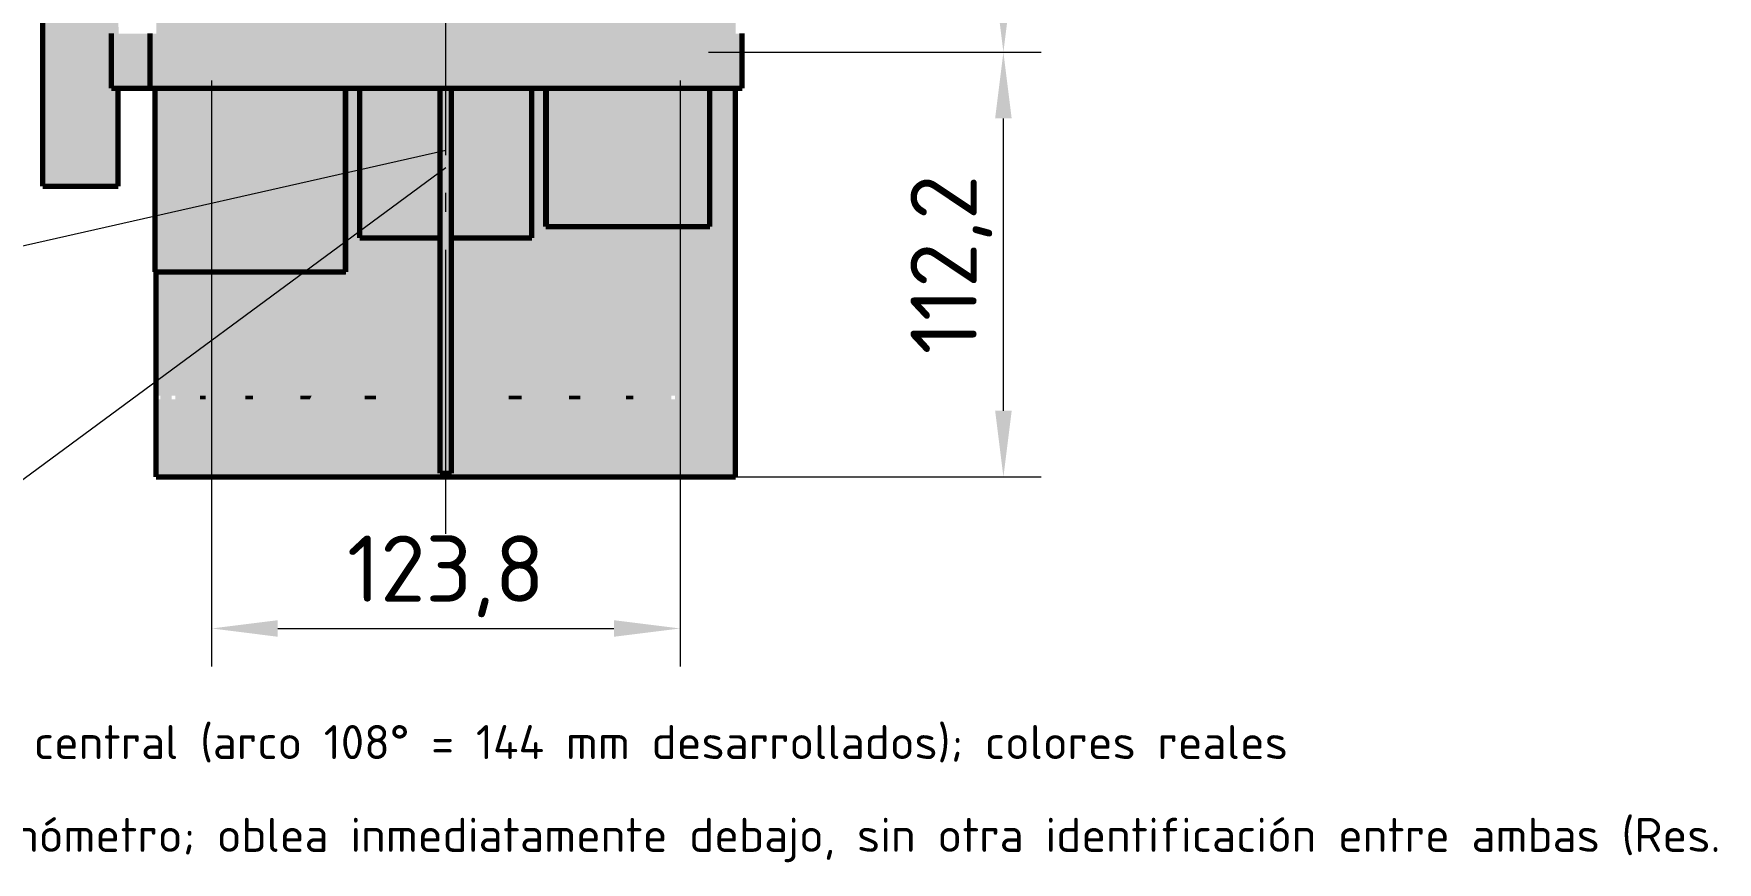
# Model space of a CAD drawing. Header units: millimetres. Extents: x 0 to 2382, y 0 to 420.
# Drawn here: x 2156.1 to 2245.1, y 208.7 to 252.4 of the extents above; entities that cross this region are included whole.
import ezdxf
from ezdxf.enums import TextEntityAlignment as Align

# ---------------------------------------------------------------- set-up
doc = ezdxf.new("R2010")
doc.units = ezdxf.units.MM
doc.linetypes.add('IRAM-F-TRAZO-PUNTO', pattern=[20, 15, -2, 1, -2])
for name, color, linetype, lineweight in [('01-VISIBLE', 7, 'CONTINUOUS', 70), ('03-EJE', 1, 'IRAM-F-TRAZO-PUNTO', 18), ('04-COTA', 3, 'CONTINUOUS', 18), ('06-TEXTO', 7, 'CONTINUOUS', 25), ('08-FINA', 5, 'CONTINUOUS', 18), ('13-GRAFICA', 30, 'CONTINUOUS', 18)]:
    doc.layers.add(name, color=color, linetype=linetype, lineweight=lineweight)
doc.styles.add('ISO3098', font='isocpeur.ttf')
doc.dimstyles.new('FLAMA-IRAM', dxfattribs={"dimtxt": 3.5, "dimasz": 3.5, "dimexe": 2, "dimexo": 1.5, "dimgap": 1, "dimtad": 1, "dimdec": 1, "dimtxsty": 'ISO3098', "dimblk": 'IRAM_FLECHA', "dimblk1": 'IRAM_FLECHA', "dimblk2": 'IRAM_FLECHA', "dimcen": 2.5, "dimclrd": 256, "dimclre": 256, "dimclrt": 256, "dimazin": 3, "dimtfac": 1, "dimtmove": 0, "dimatfit": 3, "dimlwd": 18, "dimlwe": 18})

# ---------------------------------------------------------------- blocks, each defined once
blk = doc.blocks.new('IRAM_FLECHA')
blk.add_solid([(0, 0), (-1, 0.125), (-1, -0.125)])

msp = doc.modelspace()

# ---------------------------------------------------------------- hatches: boundary and pattern name
at = {"layer": '08-FINA'}
h = msp.add_hatch(color=7, dxfattribs=at)
h.dxf.hatch_style = 1
h.paths.add_polyline_path([(2177.918, 246.231), (2175.391, 246.072), (2175.567, 245.292)])
h = msp.add_hatch(color=7, dxfattribs=at)
h.dxf.hatch_style = 1
h.paths.add_polyline_path([(2177.918, 245.331), (2175.668, 244.17), (2176.143, 243.526)])
at = {"layer": '13-GRAFICA', "true_color": 0xffffff}
h = msp.add_hatch(color=7, dxfattribs=at)
h.dxf.hatch_style = 1
h.paths.add_polyline_path([(2162.628, 252.4), (2162.628, 281.8), (2193.228, 281.8), (2193.228, 252.4)])
at = {"layer": '13-GRAFICA', "true_color": 0x202020}
h = msp.add_hatch(color=7, dxfattribs=at)
h.dxf.hatch_style = 1
h.paths.add_polyline_path([(2156.628, 244.4), (2156.628, 256.4), (2156.728, 256.4), (2156.728, 259.1), (2160.528, 259.1), (2160.628, 252.4), (2160.228, 252.4), (2160.228, 249.5), (2160.628, 249.5), (2160.628, 244.4)])
h = msp.add_hatch(color=7, dxfattribs=at)
h.dxf.hatch_style = 1
h.paths.add_polyline_path([(2160.228, 249.5), (2160.228, 252.4), (2193.628, 252.4), (2193.628, 249.5)])
at = {"layer": '13-GRAFICA', "true_color": 0xffffff}
h = msp.add_hatch(color=7, dxfattribs=at)
h.dxf.hatch_style = 1
h.paths.add_polyline_path([(2162.628, 239.8), (2162.628, 249.5), (2172.628, 249.5), (2172.628, 239.8)])
at = {"layer": '13-GRAFICA', "true_color": 0xe1e1e1}
h = msp.add_hatch(color=7, dxfattribs=at)
h.dxf.hatch_style = 1
h.paths.add_polyline_path([(2172.628, 247.56), (2162.628, 247.56), (2162.628, 249.5), (2172.628, 249.5)])
at = {"layer": '13-GRAFICA', "true_color": 0xb21820}
h = msp.add_hatch(color=7, dxfattribs=at)
h.dxf.hatch_style = 1
h.paths.add_polyline_path([(2170.828, 229), (2170.828, 233.3), (2170.828, 239.8), (2172.628, 239.8), (2172.628, 249.5), (2173.328, 249.5), (2173.328, 241.6), (2173.628, 241.6), (2173.628, 233.3), (2173.628, 233.1), (2173.628, 229)])
at = {"layer": '13-GRAFICA', "true_color": 0xd7beeb}
h = msp.add_hatch(color=7, dxfattribs=at)
h.dxf.hatch_style = 1
h.paths.add_polyline_path([(2173.328, 241.6), (2173.328, 249.5), (2182.428, 249.5), (2182.428, 241.6)])
at = {"layer": '13-GRAFICA', "true_color": 0x6e46a0}
h = msp.add_hatch(color=7, dxfattribs=at)
h.dxf.hatch_style = 1
h.paths.add_polyline_path([(2174.189, 249.5), (2174.189, 248.639), (2174.189, 242.461), (2174.189, 241.6), (2173.328, 241.6), (2173.328, 249.5)])
h = msp.add_hatch(color=7, dxfattribs=at)
h.dxf.hatch_style = 1
h.paths.add_polyline_path([(2181.567, 249.5), (2181.567, 248.639), (2174.189, 248.639), (2174.189, 249.5)])
h = msp.add_hatch(color=7, dxfattribs=at)
h.dxf.hatch_style = 1
h.paths.add_polyline_path([(2182.428, 249.5), (2182.428, 241.6), (2181.567, 241.6), (2181.567, 242.461), (2181.567, 248.639), (2181.567, 249.5)])
at = {"layer": '13-GRAFICA', "true_color": 0xb21820}
h = msp.add_hatch(color=7, dxfattribs=at)
h.dxf.hatch_style = 1
h.paths.add_polyline_path([(2182.428, 241.6), (2182.428, 249.5), (2183.228, 249.5), (2183.228, 242.2), (2184.428, 242.2), (2184.428, 233.3), (2184.428, 233.1), (2184.428, 229), (2181.928, 229), (2181.928, 233.1), (2181.928, 233.3), (2181.928, 241.6)])
at = {"layer": '13-GRAFICA', "true_color": 0xf7c8d7}
h = msp.add_hatch(color=7, dxfattribs=at)
h.dxf.hatch_style = 1
h.paths.add_polyline_path([(2183.228, 242.2), (2183.228, 249.5), (2191.828, 249.5), (2191.828, 242.2)])
at = {"layer": '13-GRAFICA', "true_color": 0xb21820}
h = msp.add_hatch(color=7, dxfattribs=at)
h.dxf.hatch_style = 1
h.paths.add_polyline_path([(2191.828, 242.2), (2191.828, 249.5), (2193.228, 249.5), (2193.228, 229), (2190.028, 229), (2190.028, 233.1), (2190.028, 233.3), (2190.028, 242.2)])
at = {"layer": '13-GRAFICA', "true_color": 0x005eaa}
h = msp.add_hatch(color=7, dxfattribs=at)
h.dxf.hatch_style = 1
h.paths.add_polyline_path([(2191.343, 247.307), (2191.332, 247.203), (2191.315, 247.099), (2191.291, 246.997), (2191.261, 246.896), (2191.224, 246.798), (2191.181, 246.702), (2191.131, 246.609), (2191.076, 246.52), (2191.014, 246.435), (2190.948, 246.353), (2190.876, 246.277), (2190.799, 246.205), (2190.718, 246.138), (2190.632, 246.077), (2190.543, 246.021), (2190.451, 245.972), (2190.355, 245.928), (2190.256, 245.891), (2190.156, 245.861), (2190.054, 245.837), (2189.95, 245.82), (2189.845, 245.81), (2189.74, 245.806), (2189.635, 245.81), (2189.531, 245.82), (2189.427, 245.837), (2189.325, 245.861), (2189.224, 245.891), (2189.126, 245.928), (2189.03, 245.972), (2188.937, 246.021), (2188.848, 246.077), (2188.763, 246.138), (2188.681, 246.205), (2188.605, 246.277), (2188.533, 246.353), (2188.466, 246.435), (2188.405, 246.52), (2188.349, 246.609), (2188.3, 246.702), (2188.256, 246.798), (2188.219, 246.896), (2188.189, 246.997), (2188.165, 247.099), (2188.148, 247.203), (2188.138, 247.307), (2188.134, 247.412), (2188.138, 247.517), (2188.148, 247.622), (2188.165, 247.726), (2188.189, 247.828), (2188.219, 247.928), (2188.256, 248.027), (2188.3, 248.123), (2188.349, 248.215), (2188.405, 248.304), (2188.466, 248.39), (2188.533, 248.471), (2188.605, 248.548), (2188.681, 248.62), (2188.763, 248.686), (2188.848, 248.748), (2188.937, 248.803), (2189.03, 248.853), (2189.126, 248.896), (2189.224, 248.933), (2189.325, 248.963), (2189.427, 248.987), (2189.531, 249.004), (2189.635, 249.015), (2189.74, 249.018), (2189.845, 249.015), (2189.95, 249.004), (2190.054, 248.987), (2190.156, 248.963), (2190.256, 248.933), (2190.355, 248.896), (2190.451, 248.853), (2190.543, 248.803), (2190.632, 248.748), (2190.718, 248.686), (2190.799, 248.62), (2190.876, 248.548), (2190.948, 248.471), (2191.014, 248.39), (2191.076, 248.304), (2191.131, 248.215), (2191.181, 248.123), (2191.224, 248.027), (2191.261, 247.928), (2191.291, 247.828), (2191.315, 247.726), (2191.332, 247.622), (2191.343, 247.517), (2191.346, 247.412)])
at = {"layer": '13-GRAFICA', "true_color": 0x6e46a0}
h = msp.add_hatch(color=7, dxfattribs=at)
h.dxf.hatch_style = 1
h.paths.add_polyline_path([(2174.189, 241.6), (2174.189, 242.461), (2181.567, 242.461), (2181.567, 241.6)])
at = {"layer": '13-GRAFICA', "true_color": 0xb21820}
h = msp.add_hatch(color=7, dxfattribs=at)
h.dxf.hatch_style = 1
h.paths.add_polyline_path([(2185.028, 242.2), (2185.028, 233.3), (2184.428, 233.3), (2184.428, 242.2)])
h = msp.add_hatch(color=7, dxfattribs=at)
h.dxf.hatch_style = 1
h.paths.add_polyline_path([(2187.428, 242.2), (2187.428, 233.3), (2187.428, 233.1), (2187.428, 229), (2185.028, 229), (2185.028, 233.1), (2185.028, 233.3), (2185.028, 242.2)])
h = msp.add_hatch(color=7, dxfattribs=at)
h.dxf.hatch_style = 1
h.paths.add_polyline_path([(2187.828, 242.2), (2187.828, 233.3), (2187.428, 233.3), (2187.428, 242.2)])
h = msp.add_hatch(color=7, dxfattribs=at)
h.dxf.hatch_style = 1
h.paths.add_polyline_path([(2189.828, 242.2), (2189.828, 233.3), (2189.828, 233.1), (2189.828, 229), (2187.828, 229), (2187.828, 233.1), (2187.828, 233.3), (2187.828, 242.2)])
h = msp.add_hatch(color=7, dxfattribs=at)
h.dxf.hatch_style = 1
h.paths.add_polyline_path([(2190.028, 242.2), (2190.028, 233.3), (2189.828, 233.3), (2189.828, 242.2)])
h = msp.add_hatch(color=7, dxfattribs=at)
h.dxf.hatch_style = 1
h.paths.add_polyline_path([(2174.228, 241.6), (2174.228, 233.3), (2173.628, 233.3), (2173.628, 241.6)])
h = msp.add_hatch(color=7, dxfattribs=at)
h.dxf.hatch_style = 1
h.paths.add_polyline_path([(2178.228, 229.2), (2178.228, 233.1), (2178.528, 233.1), (2178.528, 233.3), (2178.228, 233.3), (2178.228, 241.6), (2181.228, 241.6), (2181.228, 233.3), (2181.228, 233.1), (2181.228, 229), (2174.228, 229), (2174.228, 233.1), (2174.228, 233.3), (2174.228, 241.6), (2177.628, 241.6), (2177.628, 233.3), (2177.328, 233.3), (2177.328, 233.1), (2177.628, 233.1), (2177.628, 229.2)])
h = msp.add_hatch(color=7, dxfattribs=at)
h.dxf.hatch_style = 1
h.paths.add_polyline_path([(2178.528, 233.3), (2178.528, 233.1), (2178.228, 233.1), (2178.228, 229.2), (2177.628, 229.2), (2177.628, 233.1), (2177.328, 233.1), (2177.328, 233.3), (2177.628, 233.3), (2177.628, 241.6), (2178.228, 241.6), (2178.228, 233.3)])
h = msp.add_hatch(color=7, dxfattribs=at)
h.dxf.hatch_style = 1
h.paths.add_polyline_path([(2181.928, 241.6), (2181.928, 233.3), (2181.228, 233.3), (2181.228, 241.6)])
h = msp.add_hatch(color=7, dxfattribs=at)
h.dxf.hatch_style = 1
h.paths.add_polyline_path([(2162.628, 229), (2162.628, 239.8), (2162.728, 239.8), (2162.728, 233.3), (2162.728, 233.1), (2162.728, 229)])
h = msp.add_hatch(color=7, dxfattribs=at)
h.dxf.hatch_style = 1
h.paths.add_polyline_path([(2162.828, 239.8), (2162.828, 233.3), (2162.728, 233.3), (2162.728, 239.8)])
h = msp.add_hatch(color=7, dxfattribs=at)
h.dxf.hatch_style = 1
h.paths.add_polyline_path([(2162.828, 229), (2162.828, 233.1), (2162.828, 233.3), (2162.828, 239.8), (2163.428, 239.8), (2163.428, 233.3), (2163.428, 233.1), (2163.428, 229)])
h = msp.add_hatch(color=7, dxfattribs=at)
h.dxf.hatch_style = 1
h.paths.add_polyline_path([(2163.628, 239.8), (2163.628, 233.3), (2163.428, 233.3), (2163.428, 239.8)])
h = msp.add_hatch(color=7, dxfattribs=at)
h.dxf.hatch_style = 1
h.paths.add_polyline_path([(2163.628, 229), (2163.628, 233.1), (2163.628, 233.3), (2163.628, 239.8), (2164.928, 239.8), (2164.928, 233.3), (2164.928, 233.1), (2164.928, 229)])
h = msp.add_hatch(color=7, dxfattribs=at)
h.dxf.hatch_style = 1
h.paths.add_polyline_path([(2165.228, 239.8), (2165.228, 233.3), (2164.928, 233.3), (2164.928, 239.8)])
h = msp.add_hatch(color=7, dxfattribs=at)
h.dxf.hatch_style = 1
h.paths.add_polyline_path([(2165.228, 229), (2165.228, 233.1), (2165.228, 233.3), (2165.228, 239.8), (2167.328, 239.8), (2167.328, 233.3), (2167.328, 233.1), (2167.328, 229)])
h = msp.add_hatch(color=7, dxfattribs=at)
h.dxf.hatch_style = 1
h.paths.add_polyline_path([(2167.728, 239.8), (2167.728, 233.3), (2167.328, 233.3), (2167.328, 239.8)])
h = msp.add_hatch(color=7, dxfattribs=at)
h.dxf.hatch_style = 1
h.paths.add_polyline_path([(2167.728, 229), (2167.728, 233.1), (2167.728, 233.3), (2167.728, 239.8), (2170.228, 239.8), (2170.228, 233.3), (2170.228, 233.1), (2170.228, 229)])
h = msp.add_hatch(color=7, dxfattribs=at)
h.dxf.hatch_style = 1
h.paths.add_polyline_path([(2170.828, 239.8), (2170.828, 233.3), (2170.228, 233.3), (2170.228, 239.8)])
h = msp.add_hatch(color=7, dxfattribs=at)
h.dxf.hatch_style = 1
h.paths.add_polyline_path([(2162.728, 229), (2162.728, 233.1), (2162.828, 233.1), (2162.828, 229)])
h = msp.add_hatch(color=7, dxfattribs=at)
h.dxf.hatch_style = 1
h.paths.add_polyline_path([(2163.428, 229), (2163.428, 233.1), (2163.628, 233.1), (2163.628, 229)])
h = msp.add_hatch(color=7, dxfattribs=at)
h.dxf.hatch_style = 1
h.paths.add_polyline_path([(2164.928, 233.3), (2165.228, 233.3), (2165.228, 233.1), (2164.928, 233.1)])
h = msp.add_hatch(color=7, dxfattribs=at)
h.dxf.hatch_style = 1
h.paths.add_polyline_path([(2164.928, 229), (2164.928, 233.1), (2165.228, 233.1), (2165.228, 229)])
h = msp.add_hatch(color=7, dxfattribs=at)
h.dxf.hatch_style = 1
h.paths.add_polyline_path([(2167.328, 233.3), (2167.728, 233.3), (2167.728, 233.1), (2167.328, 233.1)])
h = msp.add_hatch(color=7, dxfattribs=at)
h.dxf.hatch_style = 1
h.paths.add_polyline_path([(2167.328, 229), (2167.328, 233.1), (2167.728, 233.1), (2167.728, 229)])
h = msp.add_hatch(color=7, dxfattribs=at)
h.dxf.hatch_style = 1
h.paths.add_polyline_path([(2170.228, 229), (2170.228, 233.1), (2170.728, 233.1), (2170.828, 233.3), (2170.828, 229)])
h = msp.add_hatch(color=7, dxfattribs=at)
h.dxf.hatch_style = 1
h.paths.add_polyline_path([(2170.228, 233.3), (2170.828, 233.3), (2170.728, 233.1), (2170.228, 233.1)])
h = msp.add_hatch(color=7, dxfattribs=at)
h.dxf.hatch_style = 1
h.paths.add_polyline_path([(2174.228, 233.3), (2174.228, 233.1), (2173.628, 233.1), (2173.628, 233.3)])
h = msp.add_hatch(color=7, dxfattribs=at)
h.dxf.hatch_style = 1
h.paths.add_polyline_path([(2173.628, 229), (2173.628, 233.1), (2174.228, 233.1), (2174.228, 229)])
h = msp.add_hatch(color=7, dxfattribs=at)
h.dxf.hatch_style = 1
h.paths.add_polyline_path([(2181.928, 233.3), (2181.928, 233.1), (2181.228, 233.1), (2181.228, 233.3)])
h = msp.add_hatch(color=7, dxfattribs=at)
h.dxf.hatch_style = 1
h.paths.add_polyline_path([(2181.228, 229), (2181.228, 233.1), (2181.928, 233.1), (2181.928, 229)])
h = msp.add_hatch(color=7, dxfattribs=at)
h.dxf.hatch_style = 1
h.paths.add_polyline_path([(2185.028, 233.3), (2185.028, 233.1), (2184.428, 233.1), (2184.428, 233.3)])
h = msp.add_hatch(color=7, dxfattribs=at)
h.dxf.hatch_style = 1
h.paths.add_polyline_path([(2184.428, 229), (2184.428, 233.1), (2185.028, 233.1), (2185.028, 229)])
h = msp.add_hatch(color=7, dxfattribs=at)
h.dxf.hatch_style = 1
h.paths.add_polyline_path([(2187.428, 233.3), (2187.828, 233.3), (2187.828, 233.1), (2187.428, 233.1)])
h = msp.add_hatch(color=7, dxfattribs=at)
h.dxf.hatch_style = 1
h.paths.add_polyline_path([(2187.428, 229), (2187.428, 233.1), (2187.828, 233.1), (2187.828, 229)])
h = msp.add_hatch(color=7, dxfattribs=at)
h.dxf.hatch_style = 1
h.paths.add_polyline_path([(2189.828, 229), (2189.828, 233.1), (2190.028, 233.1), (2190.028, 229)])

# ---------------------------------------------------------------- linework, layer by layer
at = {"layer": '01-VISIBLE'}
for p, q in [((2156.628, 244.36), (2156.628, 256.38)), ((2160.255, 249.535), (2160.255, 252.415)), ((2162.304, 249.535), (2162.304, 252.415)), ((2193.578, 249.535), (2193.578, 252.415)), ((2160.255, 249.535), (2162.304, 249.535)), ((2160.608, 244.36), (2160.608, 249.535)), ((2162.558, 239.831), (2162.558, 249.535)), ((2172.609, 239.831), (2172.609, 249.535)), ((2172.629, 239.831), (2172.629, 249.535)), ((2173.369, 241.631), (2173.369, 249.535)), ((2177.618, 229.2), (2177.618, 249.535)), ((2178.218, 229.2), (2178.218, 249.535)), ((2182.467, 241.631), (2182.467, 249.535)), ((2183.207, 242.231), (2183.207, 249.535)), ((2183.227, 242.231), (2183.227, 249.535)), ((2191.857, 242.231), (2191.857, 249.535)), ((2193.218, 229), (2193.218, 249.535)), ((2183.207, 242.231), (2183.227, 242.231)), ((2162.618, 229), (2162.618, 239.831)), ((2172.629, 239.831), (2172.609, 239.831)), ((2177.618, 229.2), (2178.218, 229.2))]:
    msp.add_line(p, q, dxfattribs=at)
for points in [[(2162.304, 249.535), (2162.404, 249.535), (2162.505, 249.535), (2162.605, 249.535), (2162.705, 249.535), (2162.805, 249.535), (2162.905, 249.535), (2163.006, 249.535), (2163.106, 249.535), (2163.206, 249.535), (2163.306, 249.535), (2163.407, 249.535), (2163.507, 249.535), (2163.607, 249.535), (2163.707, 249.535), (2163.808, 249.535), (2163.908, 249.535), (2164.008, 249.535), (2164.108, 249.535), (2164.209, 249.535), (2164.309, 249.535), (2164.409, 249.535), (2164.509, 249.535), (2164.609, 249.535), (2164.71, 249.535), (2164.81, 249.535), (2164.91, 249.535), (2165.01, 249.535), (2165.111, 249.535), (2165.211, 249.535), (2165.311, 249.535), (2165.411, 249.535), (2165.512, 249.535), (2165.612, 249.535), (2165.712, 249.535), (2165.812, 249.535), (2165.913, 249.535), (2166.013, 249.535), (2166.113, 249.535), (2166.213, 249.535), (2166.314, 249.535), (2166.414, 249.535), (2166.514, 249.535), (2166.614, 249.535), (2166.714, 249.535), (2166.815, 249.535), (2166.915, 249.535), (2167.015, 249.535), (2167.115, 249.535), (2167.216, 249.535), (2167.316, 249.535), (2167.416, 249.535), (2167.516, 249.535), (2167.617, 249.535), (2167.717, 249.535), (2167.817, 249.535), (2167.917, 249.535), (2168.018, 249.535), (2168.118, 249.535), (2168.218, 249.535), (2168.318, 249.535), (2168.419, 249.535), (2168.519, 249.535), (2168.619, 249.535), (2168.719, 249.535), (2168.819, 249.535), (2168.92, 249.535), (2169.02, 249.535), (2169.12, 249.535), (2169.22, 249.535), (2169.321, 249.535), (2169.421, 249.535), (2169.521, 249.535), (2169.621, 249.535), (2169.722, 249.535), (2169.822, 249.535), (2169.922, 249.535), (2170.022, 249.535), (2170.123, 249.535), (2170.223, 249.535), (2170.323, 249.535), (2170.423, 249.535), (2170.523, 249.535), (2170.624, 249.535), (2170.724, 249.535), (2170.824, 249.535), (2170.924, 249.535), (2171.025, 249.535), (2171.125, 249.535), (2171.225, 249.535), (2171.325, 249.535), (2171.426, 249.535), (2171.526, 249.535), (2171.626, 249.535), (2171.726, 249.535), (2171.827, 249.535), (2171.927, 249.535), (2172.027, 249.535), (2172.127, 249.535), (2172.228, 249.535), (2172.328, 249.535), (2172.428, 249.535), (2172.528, 249.535), (2172.628, 249.535), (2172.729, 249.535), (2172.829, 249.535), (2172.929, 249.535), (2173.029, 249.535), (2173.13, 249.535), (2173.23, 249.535), (2173.33, 249.535), (2173.43, 249.535), (2173.531, 249.535), (2173.631, 249.535), (2173.731, 249.535), (2173.831, 249.535), (2173.932, 249.535), (2174.032, 249.535), (2174.132, 249.535), (2174.232, 249.535), (2174.332, 249.535), (2174.433, 249.535), (2174.533, 249.535), (2174.633, 249.535), (2174.733, 249.535), (2174.834, 249.535), (2174.934, 249.535), (2175.034, 249.535), (2175.134, 249.535), (2175.235, 249.535), (2175.335, 249.535), (2175.435, 249.535), (2175.535, 249.535), (2175.636, 249.535), (2175.736, 249.535), (2175.836, 249.535), (2175.936, 249.535), (2176.037, 249.535), (2176.137, 249.535), (2176.237, 249.535), (2176.337, 249.535), (2176.437, 249.535), (2176.538, 249.535), (2176.638, 249.535), (2176.738, 249.535), (2176.838, 249.535), (2176.939, 249.535), (2177.039, 249.535), (2177.139, 249.535), (2177.239, 249.535), (2177.34, 249.535), (2177.44, 249.535), (2177.54, 249.535), (2177.64, 249.535), (2177.741, 249.535), (2177.841, 249.535), (2177.941, 249.535), (2178.041, 249.535), (2178.141, 249.535), (2178.242, 249.535), (2178.342, 249.535), (2178.442, 249.535), (2178.542, 249.535), (2178.643, 249.535), (2178.743, 249.535), (2178.843, 249.535), (2178.943, 249.535), (2179.044, 249.535), (2179.144, 249.535), (2179.244, 249.535), (2179.344, 249.535), (2179.445, 249.535), (2179.545, 249.535), (2179.645, 249.535), (2179.745, 249.535), (2179.846, 249.535), (2179.946, 249.535), (2180.046, 249.535), (2180.146, 249.535), (2180.246, 249.535), (2180.347, 249.535), (2180.447, 249.535), (2180.547, 249.535), (2180.647, 249.535), (2180.748, 249.535), (2180.848, 249.535), (2180.948, 249.535), (2181.048, 249.535), (2181.149, 249.535), (2181.249, 249.535), (2181.349, 249.535), (2181.449, 249.535), (2181.55, 249.535), (2181.65, 249.535), (2181.75, 249.535), (2181.85, 249.535), (2181.951, 249.535), (2182.051, 249.535), (2182.151, 249.535), (2182.251, 249.535), (2182.351, 249.535), (2182.452, 249.535), (2182.552, 249.535), (2182.652, 249.535), (2182.752, 249.535), (2182.853, 249.535), (2182.953, 249.535), (2183.053, 249.535), (2183.153, 249.535), (2183.254, 249.535), (2183.354, 249.535), (2183.454, 249.535), (2183.554, 249.535), (2183.655, 249.535), (2183.755, 249.535), (2183.855, 249.535), (2183.955, 249.535), (2184.055, 249.535), (2184.156, 249.535), (2184.256, 249.535), (2184.356, 249.535), (2184.456, 249.535), (2184.557, 249.535), (2184.657, 249.535), (2184.757, 249.535), (2184.857, 249.535), (2184.958, 249.535), (2185.058, 249.535), (2185.158, 249.535), (2185.258, 249.535), (2185.359, 249.535), (2185.459, 249.535), (2185.559, 249.535), (2185.659, 249.535), (2185.76, 249.535), (2185.86, 249.535), (2185.96, 249.535), (2186.06, 249.535), (2186.16, 249.535), (2186.261, 249.535), (2186.361, 249.535), (2186.461, 249.535), (2186.561, 249.535), (2186.662, 249.535), (2186.762, 249.535), (2186.862, 249.535), (2186.962, 249.535), (2187.063, 249.535), (2187.163, 249.535), (2187.263, 249.535), (2187.363, 249.535), (2187.464, 249.535), (2187.564, 249.535), (2187.664, 249.535), (2187.764, 249.535), (2187.864, 249.535), (2187.965, 249.535), (2188.065, 249.535), (2188.165, 249.535), (2188.265, 249.535), (2188.366, 249.535), (2188.466, 249.535), (2188.566, 249.535), (2188.666, 249.535), (2188.767, 249.535), (2188.867, 249.535), (2188.967, 249.535), (2189.067, 249.535), (2189.168, 249.535), (2189.268, 249.535), (2189.368, 249.535), (2189.468, 249.535), (2189.569, 249.535), (2189.669, 249.535), (2189.769, 249.535), (2189.869, 249.535), (2189.969, 249.535), (2190.07, 249.535), (2190.17, 249.535), (2190.27, 249.535), (2190.37, 249.535), (2190.471, 249.535), (2190.571, 249.535), (2190.671, 249.535), (2190.771, 249.535), (2190.872, 249.535), (2190.972, 249.535), (2191.072, 249.535), (2191.172, 249.535), (2191.273, 249.535), (2191.373, 249.535), (2191.473, 249.535), (2191.573, 249.535), (2191.673, 249.535), (2191.774, 249.535), (2191.874, 249.535), (2191.974, 249.535), (2192.074, 249.535), (2192.175, 249.535), (2192.275, 249.535), (2192.375, 249.535), (2192.475, 249.535), (2192.576, 249.535), (2192.676, 249.535), (2192.776, 249.535), (2192.876, 249.535), (2192.977, 249.535), (2193.077, 249.535), (2193.177, 249.535), (2193.277, 249.535), (2193.378, 249.535), (2193.478, 249.535), (2193.578, 249.535)], [(2156.628, 244.36), (2156.73, 244.36), (2156.832, 244.36), (2156.934, 244.36), (2157.036, 244.36), (2157.138, 244.36), (2157.24, 244.36), (2157.342, 244.36), (2157.444, 244.36), (2157.546, 244.36), (2157.649, 244.36), (2157.751, 244.36), (2157.853, 244.36), (2157.955, 244.36), (2158.057, 244.36), (2158.159, 244.36), (2158.261, 244.36), (2158.363, 244.36), (2158.465, 244.36), (2158.567, 244.36), (2158.669, 244.36), (2158.771, 244.36), (2158.873, 244.36), (2158.975, 244.36), (2159.077, 244.36), (2159.179, 244.36), (2159.281, 244.36), (2159.383, 244.36), (2159.485, 244.36), (2159.587, 244.36), (2159.69, 244.36), (2159.792, 244.36), (2159.894, 244.36), (2159.996, 244.36), (2160.098, 244.36), (2160.2, 244.36), (2160.302, 244.36), (2160.404, 244.36), (2160.506, 244.36), (2160.608, 244.36)], [(2183.227, 242.231), (2183.328, 242.231), (2183.428, 242.231), (2183.528, 242.231), (2183.629, 242.231), (2183.729, 242.231), (2183.829, 242.231), (2183.93, 242.231), (2184.03, 242.231), (2184.13, 242.231), (2184.231, 242.231), (2184.331, 242.231), (2184.431, 242.231), (2184.532, 242.231), (2184.632, 242.231), (2184.732, 242.231), (2184.833, 242.231), (2184.933, 242.231), (2185.034, 242.231), (2185.134, 242.231), (2185.234, 242.231), (2185.335, 242.231), (2185.435, 242.231), (2185.535, 242.231), (2185.636, 242.231), (2185.736, 242.231), (2185.836, 242.231), (2185.937, 242.231), (2186.037, 242.231), (2186.137, 242.231), (2186.238, 242.231), (2186.338, 242.231), (2186.438, 242.231), (2186.539, 242.231), (2186.639, 242.231), (2186.739, 242.231), (2186.84, 242.231), (2186.94, 242.231), (2187.04, 242.231), (2187.141, 242.231), (2187.241, 242.231), (2187.341, 242.231), (2187.442, 242.231), (2187.542, 242.231), (2187.642, 242.231), (2187.743, 242.231), (2187.843, 242.231), (2187.944, 242.231), (2188.044, 242.231), (2188.144, 242.231), (2188.245, 242.231), (2188.345, 242.231), (2188.445, 242.231), (2188.546, 242.231), (2188.646, 242.231), (2188.746, 242.231), (2188.847, 242.231), (2188.947, 242.231), (2189.047, 242.231), (2189.148, 242.231), (2189.248, 242.231), (2189.348, 242.231), (2189.449, 242.231), (2189.549, 242.231), (2189.649, 242.231), (2189.75, 242.231), (2189.85, 242.231), (2189.95, 242.231), (2190.051, 242.231), (2190.151, 242.231), (2190.251, 242.231), (2190.352, 242.231), (2190.452, 242.231), (2190.552, 242.231), (2190.653, 242.231), (2190.753, 242.231), (2190.854, 242.231), (2190.954, 242.231), (2191.054, 242.231), (2191.155, 242.231), (2191.255, 242.231), (2191.355, 242.231), (2191.456, 242.231), (2191.556, 242.231), (2191.656, 242.231), (2191.757, 242.231), (2191.857, 242.231)], [(2173.369, 241.631), (2173.47, 241.631), (2173.572, 241.631), (2173.673, 241.631), (2173.774, 241.631), (2173.875, 241.631), (2173.976, 241.631), (2174.077, 241.631), (2174.179, 241.631), (2174.28, 241.631), (2174.381, 241.631), (2174.482, 241.631), (2174.583, 241.631), (2174.684, 241.631), (2174.785, 241.631), (2174.887, 241.631), (2174.988, 241.631), (2175.089, 241.631), (2175.19, 241.631), (2175.291, 241.631), (2175.392, 241.631), (2175.494, 241.631), (2175.595, 241.631), (2175.696, 241.631), (2175.797, 241.631), (2175.898, 241.631), (2175.999, 241.631), (2176.101, 241.631), (2176.202, 241.631), (2176.303, 241.631), (2176.404, 241.631), (2176.505, 241.631), (2176.606, 241.631), (2176.708, 241.631), (2176.809, 241.631), (2176.91, 241.631), (2177.011, 241.631), (2177.112, 241.631), (2177.213, 241.631), (2177.315, 241.631), (2177.416, 241.631), (2177.517, 241.631), (2177.618, 241.631)], [(2178.218, 241.631), (2178.319, 241.631), (2178.42, 241.631), (2178.521, 241.631), (2178.623, 241.631), (2178.724, 241.631), (2178.825, 241.631), (2178.926, 241.631), (2179.027, 241.631), (2179.128, 241.631), (2179.23, 241.631), (2179.331, 241.631), (2179.432, 241.631), (2179.533, 241.631), (2179.634, 241.631), (2179.735, 241.631), (2179.837, 241.631), (2179.938, 241.631), (2180.039, 241.631), (2180.14, 241.631), (2180.241, 241.631), (2180.342, 241.631), (2180.444, 241.631), (2180.545, 241.631), (2180.646, 241.631), (2180.747, 241.631), (2180.848, 241.631), (2180.949, 241.631), (2181.051, 241.631), (2181.152, 241.631), (2181.253, 241.631), (2181.354, 241.631), (2181.455, 241.631), (2181.556, 241.631), (2181.657, 241.631), (2181.759, 241.631), (2181.86, 241.631), (2181.961, 241.631), (2182.062, 241.631), (2182.163, 241.631), (2182.264, 241.631), (2182.366, 241.631), (2182.467, 241.631)], [(2162.558, 239.831), (2162.659, 239.831), (2162.759, 239.831), (2162.86, 239.831), (2162.96, 239.831), (2163.061, 239.831), (2163.161, 239.831), (2163.262, 239.831), (2163.362, 239.831), (2163.463, 239.831), (2163.563, 239.831), (2163.664, 239.831), (2163.764, 239.831), (2163.865, 239.831), (2163.965, 239.831), (2164.066, 239.831), (2164.166, 239.831), (2164.267, 239.831), (2164.367, 239.831), (2164.468, 239.831), (2164.568, 239.831), (2164.669, 239.831), (2164.769, 239.831), (2164.87, 239.831), (2164.97, 239.831), (2165.071, 239.831), (2165.171, 239.831), (2165.272, 239.831), (2165.372, 239.831), (2165.473, 239.831), (2165.573, 239.831), (2165.674, 239.831), (2165.774, 239.831), (2165.875, 239.831), (2165.975, 239.831), (2166.076, 239.831), (2166.176, 239.831), (2166.277, 239.831), (2166.377, 239.831), (2166.478, 239.831), (2166.578, 239.831), (2166.679, 239.831), (2166.779, 239.831), (2166.88, 239.831), (2166.98, 239.831), (2167.081, 239.831), (2167.181, 239.831), (2167.282, 239.831), (2167.382, 239.831), (2167.483, 239.831), (2167.583, 239.831), (2167.684, 239.831), (2167.784, 239.831), (2167.885, 239.831), (2167.985, 239.831), (2168.086, 239.831), (2168.186, 239.831), (2168.287, 239.831), (2168.387, 239.831), (2168.488, 239.831), (2168.588, 239.831), (2168.689, 239.831), (2168.789, 239.831), (2168.89, 239.831), (2168.99, 239.831), (2169.091, 239.831), (2169.191, 239.831), (2169.292, 239.831), (2169.392, 239.831), (2169.493, 239.831), (2169.593, 239.831), (2169.694, 239.831), (2169.794, 239.831), (2169.895, 239.831), (2169.995, 239.831), (2170.096, 239.831), (2170.197, 239.831), (2170.297, 239.831), (2170.398, 239.831), (2170.498, 239.831), (2170.599, 239.831), (2170.699, 239.831), (2170.8, 239.831), (2170.9, 239.831), (2171.001, 239.831), (2171.101, 239.831), (2171.202, 239.831), (2171.302, 239.831), (2171.403, 239.831), (2171.503, 239.831), (2171.604, 239.831), (2171.704, 239.831), (2171.805, 239.831), (2171.905, 239.831), (2172.006, 239.831), (2172.106, 239.831), (2172.207, 239.831), (2172.307, 239.831), (2172.408, 239.831), (2172.508, 239.831), (2172.609, 239.831)], [(2162.618, 229), (2162.718, 229), (2162.818, 229), (2162.918, 229), (2163.018, 229), (2163.118, 229), (2163.218, 229), (2163.318, 229), (2163.418, 229), (2163.518, 229), (2163.618, 229), (2163.718, 229), (2163.818, 229), (2163.918, 229), (2164.018, 229), (2164.118, 229), (2164.218, 229), (2164.318, 229), (2164.418, 229), (2164.518, 229), (2164.618, 229), (2164.718, 229), (2164.818, 229), (2164.918, 229), (2165.018, 229), (2165.118, 229), (2165.218, 229), (2165.318, 229), (2165.418, 229), (2165.518, 229), (2165.618, 229), (2165.718, 229), (2165.818, 229), (2165.918, 229), (2166.018, 229), (2166.118, 229), (2166.218, 229), (2166.318, 229), (2166.418, 229), (2166.518, 229), (2166.618, 229), (2166.718, 229), (2166.818, 229), (2166.918, 229), (2167.018, 229), (2167.118, 229), (2167.218, 229), (2167.318, 229), (2167.418, 229), (2167.518, 229), (2167.618, 229), (2167.718, 229), (2167.818, 229), (2167.918, 229), (2168.018, 229), (2168.118, 229), (2168.218, 229), (2168.318, 229), (2168.418, 229), (2168.518, 229), (2168.618, 229), (2168.718, 229), (2168.818, 229), (2168.918, 229), (2169.018, 229), (2169.118, 229), (2169.218, 229), (2169.318, 229), (2169.418, 229), (2169.518, 229), (2169.618, 229), (2169.718, 229), (2169.818, 229), (2169.918, 229), (2170.018, 229), (2170.118, 229), (2170.218, 229), (2170.318, 229), (2170.418, 229), (2170.518, 229), (2170.618, 229), (2170.718, 229), (2170.818, 229), (2170.918, 229), (2171.018, 229), (2171.118, 229), (2171.218, 229), (2171.318, 229), (2171.418, 229), (2171.518, 229), (2171.618, 229), (2171.718, 229), (2171.818, 229), (2171.918, 229), (2172.018, 229), (2172.118, 229), (2172.218, 229), (2172.318, 229), (2172.418, 229), (2172.518, 229), (2172.618, 229), (2172.718, 229), (2172.818, 229), (2172.918, 229), (2173.018, 229), (2173.118, 229), (2173.218, 229), (2173.318, 229), (2173.418, 229), (2173.518, 229), (2173.618, 229), (2173.718, 229), (2173.818, 229), (2173.918, 229), (2174.018, 229), (2174.118, 229), (2174.218, 229), (2174.318, 229), (2174.418, 229), (2174.518, 229), (2174.618, 229), (2174.718, 229), (2174.818, 229), (2174.918, 229), (2175.018, 229), (2175.118, 229), (2175.218, 229), (2175.318, 229), (2175.418, 229), (2175.518, 229), (2175.618, 229), (2175.718, 229), (2175.818, 229), (2175.918, 229), (2176.018, 229), (2176.118, 229), (2176.218, 229), (2176.318, 229), (2176.418, 229), (2176.518, 229), (2176.618, 229), (2176.718, 229), (2176.818, 229), (2176.918, 229), (2177.018, 229), (2177.118, 229), (2177.218, 229), (2177.318, 229), (2177.418, 229), (2177.518, 229), (2177.618, 229), (2177.718, 229), (2177.818, 229), (2177.918, 229), (2178.018, 229), (2178.118, 229), (2178.218, 229), (2178.318, 229), (2178.418, 229), (2178.518, 229), (2178.618, 229), (2178.718, 229), (2178.818, 229), (2178.918, 229), (2179.018, 229), (2179.118, 229), (2179.218, 229), (2179.318, 229), (2179.418, 229), (2179.518, 229), (2179.618, 229), (2179.718, 229), (2179.818, 229), (2179.918, 229), (2180.018, 229), (2180.118, 229), (2180.218, 229), (2180.318, 229), (2180.418, 229), (2180.518, 229), (2180.618, 229), (2180.718, 229), (2180.818, 229), (2180.918, 229), (2181.018, 229), (2181.118, 229), (2181.218, 229), (2181.318, 229), (2181.418, 229), (2181.518, 229), (2181.618, 229), (2181.718, 229), (2181.818, 229), (2181.918, 229), (2182.018, 229), (2182.118, 229), (2182.218, 229), (2182.318, 229), (2182.418, 229), (2182.518, 229), (2182.618, 229), (2182.718, 229), (2182.818, 229), (2182.918, 229), (2183.018, 229), (2183.118, 229), (2183.218, 229), (2183.318, 229), (2183.418, 229), (2183.518, 229), (2183.618, 229), (2183.718, 229), (2183.818, 229), (2183.918, 229), (2184.018, 229), (2184.118, 229), (2184.218, 229), (2184.318, 229), (2184.418, 229), (2184.518, 229), (2184.618, 229), (2184.718, 229), (2184.818, 229), (2184.918, 229), (2185.018, 229), (2185.118, 229), (2185.218, 229), (2185.318, 229), (2185.418, 229), (2185.518, 229), (2185.618, 229), (2185.718, 229), (2185.818, 229), (2185.918, 229), (2186.018, 229), (2186.118, 229), (2186.218, 229), (2186.318, 229), (2186.418, 229), (2186.518, 229), (2186.618, 229), (2186.718, 229), (2186.818, 229), (2186.918, 229), (2187.018, 229), (2187.118, 229), (2187.218, 229), (2187.318, 229), (2187.418, 229), (2187.518, 229), (2187.618, 229), (2187.718, 229), (2187.818, 229), (2187.918, 229), (2188.018, 229), (2188.118, 229), (2188.218, 229), (2188.318, 229), (2188.418, 229), (2188.518, 229), (2188.618, 229), (2188.718, 229), (2188.818, 229), (2188.918, 229), (2189.018, 229), (2189.118, 229), (2189.218, 229), (2189.318, 229), (2189.418, 229), (2189.518, 229), (2189.618, 229), (2189.718, 229), (2189.818, 229), (2189.918, 229), (2190.018, 229), (2190.118, 229), (2190.218, 229), (2190.318, 229), (2190.418, 229), (2190.518, 229), (2190.618, 229), (2190.718, 229), (2190.818, 229), (2190.918, 229), (2191.018, 229), (2191.118, 229), (2191.218, 229), (2191.318, 229), (2191.418, 229), (2191.518, 229), (2191.618, 229), (2191.718, 229), (2191.818, 229), (2191.918, 229), (2192.018, 229), (2192.118, 229), (2192.218, 229), (2192.318, 229), (2192.418, 229), (2192.518, 229), (2192.618, 229), (2192.718, 229), (2192.818, 229), (2192.918, 229), (2193.018, 229), (2193.118, 229), (2193.218, 229)]]:
    msp.add_lwpolyline(points, dxfattribs=at)
at = {"layer": '03-EJE'}
msp.add_line((2177.918, 226), (2177.918, 284.826), dxfattribs=at)
at = {"layer": '08-FINA'}
for p, q in [((2177.918, 246.231), (2148.618, 239.631)), ((2177.918, 245.331), (2148.618, 223.731))]:
    msp.add_line(p, q, dxfattribs=at)

# ---------------------------------------------------------------- texts
at = {"layer": '06-TEXTO', "style": 'ISO3098'}
for s, p in [('cuerda 124 = panel central (arco 108° = 144 mm desarrollados); colores reales', (2178, 215)), ('Etiqueta de frente sobre el eje del manómetro; oblea inmediatamente debajo, sin otra identificación entre ambas (Res.', (2178, 210.1))]:
    msp.add_text(s, height=1.8, dxfattribs=at).set_placement(p, align=Align.MIDDLE_CENTER)

# ---------------------------------------------------------------- dimensions: what is measured, and where the dimension line sits
at = {"layer": '04-COTA'}
for base, p1, p2 in [((2207.372, 251.431), (2190.296, 251.431), (2190.296, 281.826)), ((2207.372, 229), (2190.296, 229), (2190.296, 251.431))]:
    msp.add_linear_dim(base=base, p1=p1, p2=p2, angle=90, dimstyle='FLAMA-IRAM', override={"dimlfac": 5}, dxfattribs=at).render()
msp.add_linear_dim(base=(2165.54, 221), p1=(2165.54, 251.431), p2=(2190.296, 251.431), dimstyle='FLAMA-IRAM', override={"dimlfac": 5}, dxfattribs=at).render()

doc.saveas('drawing.dxf')
